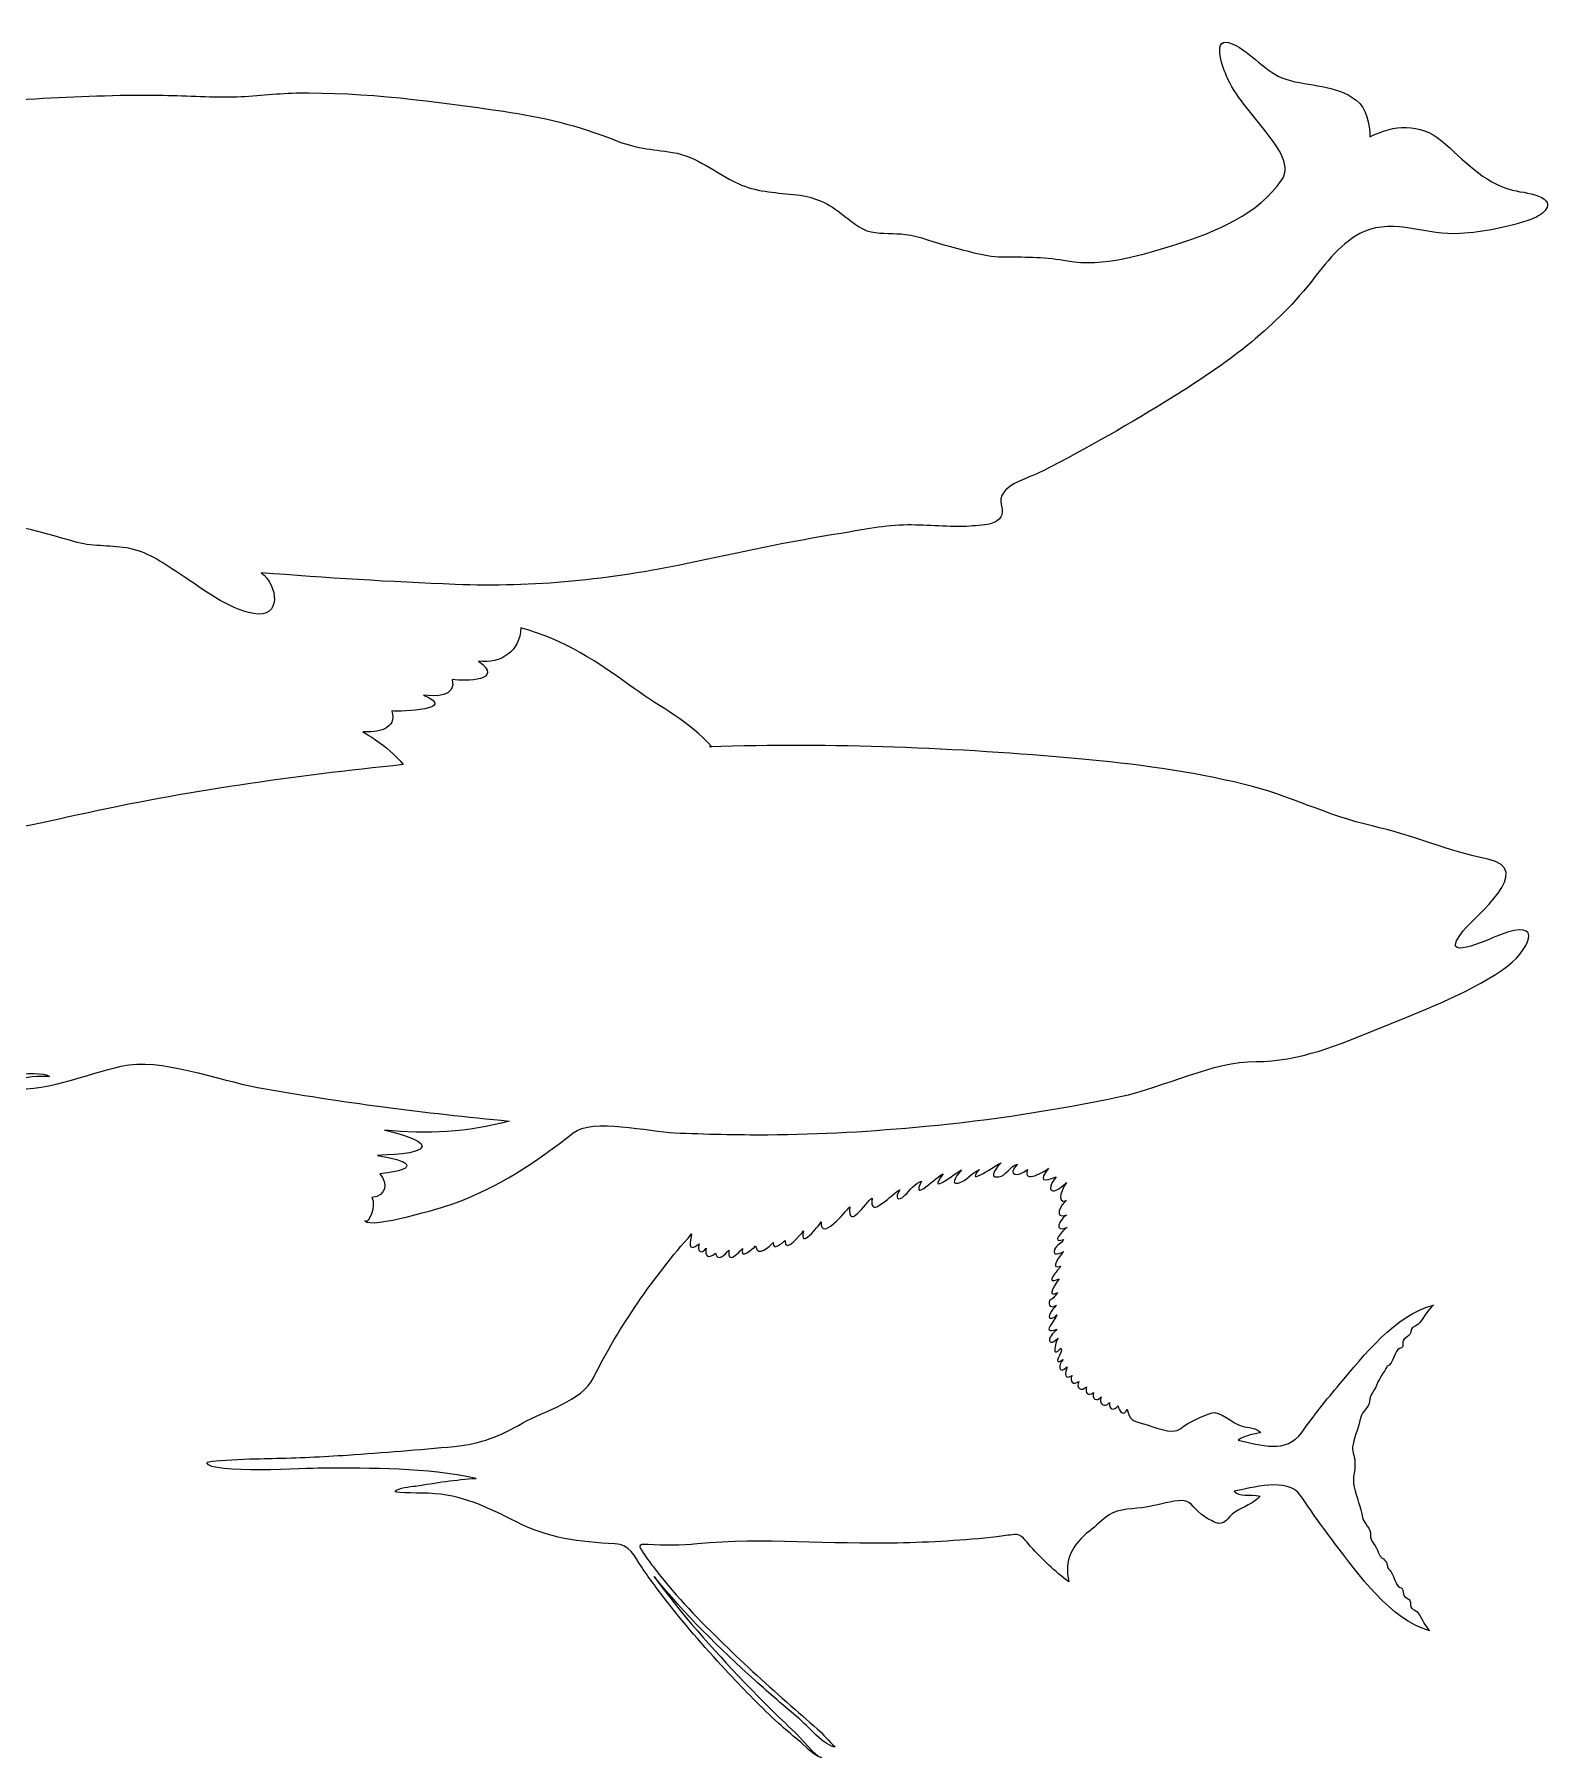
# Model space of a CAD drawing. Header units: centimetres. Extents: x -64 to 65, y -66 to 66.
# Drawn here: x 55.03 to 63.84, y -65.39 to -55.42 of the extents above; entities that cross this region are included whole.
import ezdxf

# ---------------------------------------------------------------- set-up
doc = ezdxf.new("R2010")
doc.units = ezdxf.units.CM
doc.header["$MEASUREMENT"] = 0
doc.layers.add('Layer 1', color=7, linetype='Continuous')

msp = doc.modelspace()

# ---------------------------------------------------------------- linework, layer by layer
at = {"layer": 'Layer 1'}
for points, knots in [([(62.75697, -56.01573), (62.75491, -55.94368), (62.73882, -55.851), (62.67778, -55.8047), (62.67778, -55.8047), (62.55292, -55.7094), (62.41113, -55.72837), (62.27019, -55.68252), (62.27019, -55.68252), (62.14777, -55.64267), (62.07612, -55.52874), (61.96026, -55.47818), (61.96026, -55.47818), (61.83667, -55.42405), (61.90422, -55.61076), (61.92515, -55.65942), (61.92515, -55.65942), (61.97849, -55.78399), (62.07173, -55.87469), (62.15092, -55.98168), (62.15092, -55.98168), (62.20757, -56.05828), (62.30951, -56.17094), (62.24593, -56.26658), (62.24593, -56.26658), (62.11785, -56.45906), (61.85858, -56.56794), (61.64548, -56.63451), (61.64548, -56.63451), (61.45329, -56.69446), (61.21048, -56.77164), (61.00707, -56.73317), (61.00707, -56.73317), (60.88798, -56.71073), (60.77278, -56.70949), (60.65184, -56.71063), (60.65184, -56.71063), (60.53217, -56.71179), (60.4389, -56.67729), (60.32405, -56.64885), (60.32405, -56.64885), (60.24079, -56.62819), (60.15482, -56.59051), (60.07058, -56.57974), (60.07058, -56.57974), (60.00502, -56.57143), (59.93768, -56.57913), (59.87278, -56.56558), (59.87278, -56.56558), (59.80613, -56.55161), (59.75208, -56.49808), (59.69913, -56.45858), (59.69913, -56.45858), (59.60433, -56.38786), (59.53646, -56.36066), (59.42108, -56.34888), (59.42108, -56.34888), (59.31027, -56.33758), (59.20574, -56.33319), (59.10321, -56.28639), (59.10321, -56.28639), (58.97359, -56.22728), (58.86829, -56.12775), (58.7234, -56.10605), (58.7234, -56.10605), (58.60124, -56.08779), (58.50496, -56.08171), (58.38762, -56.03427), (58.38762, -56.03427), (58.1773, -55.94939), (57.96945, -55.90042), (57.74563, -55.86814), (57.74563, -55.86814), (57.35354, -55.81147), (56.94429, -55.75551), (56.54688, -55.76228), (56.54688, -55.76228), (56.42533, -55.76445), (56.30489, -55.78297), (56.18345, -55.78474), (56.18345, -55.78474), (56.03941, -55.78672), (55.89511, -55.77707), (55.75112, -55.77524), (55.75112, -55.77524), (55.51495, -55.77222), (55.27614, -55.78267), (55.04045, -55.79545), (55.04045, -55.79545), (54.76954, -55.81013), (54.50755, -55.86715), (54.23535, -55.87363), (54.23535, -55.87363), (54.0086, -55.87964), (53.78003, -55.88675), (53.55426, -55.90914), (53.55426, -55.90914), (53.30957, -55.93359), (53.06097, -55.9556), (52.81507, -55.96097), (52.81507, -55.96097), (52.52408, -55.96727), (52.2182, -55.93988), (51.93104, -55.99293), (51.93104, -55.99293), (51.79441, -56.01822), (51.66836, -56.07019), (51.55536, -56.1516), (51.55536, -56.1516), (51.43251, -56.24), (51.39568, -56.34102), (51.37764, -56.49074), (51.37764, -56.49074), (51.35018, -56.71929), (51.38738, -56.98165), (51.46117, -57.20033), (51.46117, -57.20033), (51.53803, -57.42798), (51.64783, -57.65827), (51.79256, -57.85076), (51.79256, -57.85076), (51.92049, -58.02089), (52.11898, -58.05769), (52.32183, -58.06991), (52.32183, -58.06991), (52.41007, -58.0752), (52.49857, -58.07462), (52.58692, -58.07197), (52.58692, -58.07197), (52.65992, -58.06999), (52.74371, -58.0806), (52.81081, -58.04892), (52.81081, -58.04892), (52.98557, -57.96653), (53.21488, -57.98849), (53.40567, -57.98727), (53.40567, -57.98727), (53.66324, -57.98558), (53.93314, -57.96727), (54.18828, -58.0095), (54.18828, -58.0095), (54.23673, -58.01749), (54.16169, -58.05686), (54.14738, -58.06276), (54.14738, -58.06276), (54.12473, -58.07213), (54.09169, -58.08321), (54.06737, -58.07229), (54.06737, -58.07229), (54.06168, -58.06983), (54.04001, -58.0461), (54.03334, -58.04768), (54.03334, -58.04768), (54.01397, -58.05289), (54.01212, -58.07943), (53.98646, -58.08398), (53.98646, -58.08398), (53.97609, -58.08565), (53.94193, -58.0716), (53.93373, -58.07628), (53.93373, -58.07628), (53.91881, -58.0835), (53.92873, -58.10642), (53.90553, -58.10959), (53.90553, -58.10959), (53.87262, -58.11451), (53.84034, -58.12335), (53.80761, -58.12917), (53.80761, -58.12917), (53.74525, -58.14039), (53.68193, -58.13793), (53.62044, -58.15438), (53.62044, -58.15438), (53.57144, -58.16745), (53.56951, -58.18081), (53.53101, -58.1539), (53.53101, -58.1539), (53.5091, -58.13869), (53.50598, -58.15787), (53.49788, -58.17464), (53.49788, -58.17464), (53.48812, -58.1947), (53.46571, -58.17109), (53.45422, -58.16556), (53.45422, -58.16556), (53.43083, -58.1541), (53.43162, -58.17509), (53.41951, -58.18839), (53.41951, -58.18839), (53.38839, -58.22273), (53.36233, -58.17508), (53.3336, -58.17799), (53.3336, -58.17799), (53.32146, -58.17897), (53.31653, -58.20551), (53.30883, -58.20612), (53.30883, -58.20612), (53.29708, -58.20702), (53.27462, -58.19429), (53.26322, -58.19114), (53.26322, -58.19114), (53.22573, -58.18082), (53.21747, -58.2299), (53.1667, -58.21196), (53.1667, -58.21196), (53.14548, -58.20458), (53.13521, -58.21289), (53.11897, -58.22641), (53.11897, -58.22641), (53.1028, -58.23988), (53.09942, -58.21345), (53.07796, -58.21612), (53.07796, -58.21612), (53.06306, -58.21694), (53.06468, -58.24671), (53.05751, -58.2484), (53.05751, -58.2484), (53.04044, -58.25232), (53.01936, -58.22628), (53.00205, -58.24665), (53.00205, -58.24665), (52.95075, -58.30684), (52.94969, -58.40794), (53.04084, -58.42384), (53.04084, -58.42384), (53.13993, -58.44117), (53.24893, -58.42336), (53.3476, -58.41114), (53.3476, -58.41114), (53.43383, -58.40048), (53.52, -58.38741), (53.60549, -58.37127), (53.60549, -58.37127), (53.72532, -58.34852), (53.84933, -58.36034), (53.9704, -58.35111), (53.9704, -58.35111), (54.1718, -58.33574), (54.37127, -58.27779), (54.57172, -58.25134), (54.57172, -58.25134), (54.82482, -58.21782), (55.03987, -58.29595), (55.28162, -58.36112), (55.28162, -58.36112), (55.38068, -58.38832), (55.48358, -58.3749), (55.58602, -58.39663), (55.58602, -58.39663), (55.70241, -58.42142), (55.78573, -58.48595), (55.88291, -58.549), (55.88291, -58.549), (56.00766, -58.62988), (56.15096, -58.74519), (56.30048, -58.77247), (56.30048, -58.77247), (56.46717, -58.8029), (56.44171, -58.60718), (56.34575, -58.53622), (56.34575, -58.53622), (56.71897, -58.56773), (57.09373, -58.58879), (57.46793, -58.60419), (57.46793, -58.60419), (57.91873, -58.62261), (58.36688, -58.57665), (58.80828, -58.48317), (58.80828, -58.48317), (59.10424, -58.42054), (59.39944, -58.35617), (59.69831, -58.30868), (59.69831, -58.30868), (59.82393, -58.28876), (59.95546, -58.261), (60.08299, -58.26008), (60.08299, -58.26008), (60.20335, -58.25918), (60.32305, -58.27471), (60.44359, -58.26709), (60.44359, -58.26709), (60.52746, -58.2618), (60.65632, -58.26008), (60.62578, -58.14893), (60.62578, -58.14893), (60.59342, -58.03077), (60.7799, -57.99227), (60.86295, -57.94954), (60.86295, -57.94954), (61.12076, -57.81656), (61.3733, -57.67265), (61.61966, -57.51951), (61.61966, -57.51951), (61.91994, -57.33287), (62.19177, -57.13645), (62.41407, -56.85763), (62.41407, -56.85763), (62.50032, -56.74939), (62.5924, -56.62088), (62.72337, -56.56352), (62.72337, -56.56352), (62.89789, -56.48727), (63.0949, -56.58842), (63.2768, -56.57566), (63.2768, -56.57566), (63.41454, -56.56592), (63.55699, -56.53883), (63.68775, -56.49372), (63.68775, -56.49372), (63.73731, -56.4766), (63.83581, -56.41371), (63.75109, -56.36765), (63.75109, -56.36765), (63.69958, -56.33974), (63.63695, -56.33857), (63.58125, -56.32407), (63.58125, -56.32407), (63.40461, -56.27803), (63.30299, -56.1491), (63.16988, -56.03816), (63.16988, -56.03816), (63.04537, -55.93448), (62.89527, -55.94496), (62.75697, -56.01573)], [0, 0, 0, 0, 0.0121951, 0.0121951, 0.0121951, 0.0121951, 0.0243902, 0.0243902, 0.0243902, 0.0243902, 0.0365854, 0.0365854, 0.0365854, 0.0365854, 0.0487805, 0.0487805, 0.0487805, 0.0487805, 0.0609756, 0.0609756, 0.0609756, 0.0609756, 0.0731707, 0.0731707, 0.0731707, 0.0731707, 0.0853659, 0.0853659, 0.0853659, 0.0853659, 0.097561, 0.097561, 0.097561, 0.097561, 0.1097561, 0.1097561, 0.1097561, 0.1097561, 0.1219512, 0.1219512, 0.1219512, 0.1219512, 0.1341463, 0.1341463, 0.1341463, 0.1341463, 0.1463415, 0.1463415, 0.1463415, 0.1463415, 0.1585366, 0.1585366, 0.1585366, 0.1585366, 0.1707317, 0.1707317, 0.1707317, 0.1707317, 0.1829268, 0.1829268, 0.1829268, 0.1829268, 0.195122, 0.195122, 0.195122, 0.195122, 0.2073171, 0.2073171, 0.2073171, 0.2073171, 0.2195122, 0.2195122, 0.2195122, 0.2195122, 0.2317073, 0.2317073, 0.2317073, 0.2317073, 0.2439024, 0.2439024, 0.2439024, 0.2439024, 0.2560976, 0.2560976, 0.2560976, 0.2560976, 0.2682927, 0.2682927, 0.2682927, 0.2682927, 0.2804878, 0.2804878, 0.2804878, 0.2804878, 0.2926829, 0.2926829, 0.2926829, 0.2926829, 0.304878, 0.304878, 0.304878, 0.304878, 0.3170732, 0.3170732, 0.3170732, 0.3170732, 0.3292683, 0.3292683, 0.3292683, 0.3292683, 0.3414634, 0.3414634, 0.3414634, 0.3414634, 0.3536585, 0.3536585, 0.3536585, 0.3536585, 0.3658537, 0.3658537, 0.3658537, 0.3658537, 0.3780488, 0.3780488, 0.3780488, 0.3780488, 0.3902439, 0.3902439, 0.3902439, 0.3902439, 0.402439, 0.402439, 0.402439, 0.402439, 0.4146341, 0.4146341, 0.4146341, 0.4146341, 0.4268293, 0.4268293, 0.4268293, 0.4268293, 0.4390244, 0.4390244, 0.4390244, 0.4390244, 0.4512195, 0.4512195, 0.4512195, 0.4512195, 0.4634146, 0.4634146, 0.4634146, 0.4634146, 0.4756098, 0.4756098, 0.4756098, 0.4756098, 0.4878049, 0.4878049, 0.4878049, 0.4878049, 0.5, 0.5, 0.5, 0.5, 0.5121951, 0.5121951, 0.5121951, 0.5121951, 0.5243902, 0.5243902, 0.5243902, 0.5243902, 0.5365854, 0.5365854, 0.5365854, 0.5365854, 0.5487805, 0.5487805, 0.5487805, 0.5487805, 0.5609756, 0.5609756, 0.5609756, 0.5609756, 0.5731707, 0.5731707, 0.5731707, 0.5731707, 0.5853659, 0.5853659, 0.5853659, 0.5853659, 0.597561, 0.597561, 0.597561, 0.597561, 0.6097561, 0.6097561, 0.6097561, 0.6097561, 0.6219512, 0.6219512, 0.6219512, 0.6219512, 0.6341463, 0.6341463, 0.6341463, 0.6341463, 0.6463415, 0.6463415, 0.6463415, 0.6463415, 0.6585366, 0.6585366, 0.6585366, 0.6585366, 0.6707317, 0.6707317, 0.6707317, 0.6707317, 0.6829268, 0.6829268, 0.6829268, 0.6829268, 0.695122, 0.695122, 0.695122, 0.695122, 0.7073171, 0.7073171, 0.7073171, 0.7073171, 0.7195122, 0.7195122, 0.7195122, 0.7195122, 0.7317073, 0.7317073, 0.7317073, 0.7317073, 0.7439024, 0.7439024, 0.7439024, 0.7439024, 0.7560976, 0.7560976, 0.7560976, 0.7560976, 0.7682927, 0.7682927, 0.7682927, 0.7682927, 0.7804878, 0.7804878, 0.7804878, 0.7804878, 0.7926829, 0.7926829, 0.7926829, 0.7926829, 0.804878, 0.804878, 0.804878, 0.804878, 0.8170732, 0.8170732, 0.8170732, 0.8170732, 0.8292683, 0.8292683, 0.8292683, 0.8292683, 0.8414634, 0.8414634, 0.8414634, 0.8414634, 0.8536585, 0.8536585, 0.8536585, 0.8536585, 0.8658537, 0.8658537, 0.8658537, 0.8658537, 0.8780488, 0.8780488, 0.8780488, 0.8780488, 0.8902439, 0.8902439, 0.8902439, 0.8902439, 0.902439, 0.902439, 0.902439, 0.902439, 0.9146341, 0.9146341, 0.9146341, 0.9146341, 0.9268293, 0.9268293, 0.9268293, 0.9268293, 0.9390244, 0.9390244, 0.9390244, 0.9390244, 0.9512195, 0.9512195, 0.9512195, 0.9512195, 0.9634146, 0.9634146, 0.9634146, 0.9634146, 0.9756098, 0.9756098, 0.9756098, 0.9756098, 1, 1, 1, 1]), ([(51.18542, -61.44498), (51.28964, -61.36272), (51.37277, -61.24321), (51.45051, -61.13682), (51.45051, -61.13682), (51.54081, -61.0131), (51.63897, -60.92735), (51.74907, -60.82294), (51.74907, -60.82294), (51.84712, -60.72997), (51.87565, -60.64636), (51.99466, -60.57487), (51.99466, -60.57487), (52.14357, -60.48541), (52.06194, -60.36857), (51.95656, -60.27089), (51.95656, -60.27089), (51.92571, -60.24221), (51.89362, -60.06092), (51.86443, -60.0084), (51.86443, -60.0084), (51.82228, -59.93268), (51.76288, -59.90183), (51.70647, -59.84068), (51.70647, -59.84068), (51.65578, -59.78549), (51.64331, -59.71463), (51.60609, -59.65238), (51.60609, -59.65238), (51.47414, -59.43066), (51.15529, -59.24818), (51.1613, -58.96888), (51.1613, -58.96888), (52.01363, -59.22066), (52.60246, -60.12236), (53.53101, -60.15138), (53.53101, -60.15138), (54.13156, -60.17035), (54.70325, -60.06663), (55.28655, -59.93656), (55.28655, -59.93656), (55.90573, -59.79858), (56.53549, -59.71082), (57.16647, -59.64584), (57.16647, -59.64584), (57.07447, -59.5322), (56.93231, -59.45616), (56.93231, -59.45616), (56.93231, -59.45616), (57.01335, -59.46169), (57.13572, -59.44275), (57.10014, -59.33501), (57.10014, -59.33501), (57.15705, -59.34115), (57.49125, -59.32763), (57.28294, -59.24418), (57.28294, -59.24418), (57.34969, -59.25389), (57.47579, -59.25373), (57.45061, -59.15335), (57.45061, -59.15335), (57.52731, -59.16745), (57.75509, -59.15922), (57.60285, -59.0473), (57.60285, -59.0473), (57.73363, -59.06389), (57.84172, -58.99039), (57.84688, -58.85521), (57.84688, -58.85521), (58.09532, -58.9212), (58.29741, -59.05635), (58.5022, -59.2057), (58.5022, -59.2057), (58.65148, -59.31447), (58.82833, -59.39956), (58.94988, -59.54159), (58.94988, -59.54159), (58.94988, -59.54159), (58.93792, -59.54339), (58.93792, -59.54339), (58.93792, -59.54339), (59.64952, -59.52021), (60.36418, -59.5481), (61.07313, -59.61205), (61.07313, -59.61205), (61.39513, -59.6411), (61.7162, -59.68455), (62.03074, -59.76011), (62.03074, -59.76011), (62.28569, -59.82118), (62.51498, -59.94304), (62.77044, -60.00048), (62.77044, -60.00048), (62.99838, -60.0517), (63.20957, -60.14613), (63.43785, -60.19328), (63.43785, -60.19328), (63.71714, -60.25088), (63.36869, -60.51827), (63.29632, -60.60656), (63.29632, -60.60656), (63.13786, -60.80005), (63.43546, -60.65964), (63.50579, -60.63138), (63.50579, -60.63138), (63.77315, -60.52462), (63.68253, -60.72322), (63.52275, -60.8323), (63.52275, -60.8323), (63.30722, -60.97967), (63.05079, -61.07098), (62.81136, -61.17052), (62.81136, -61.17052), (62.58863, -61.26299), (62.34172, -61.36441), (62.09706, -61.36269), (62.09706, -61.36269), (61.85063, -61.36086), (61.56591, -61.51197), (61.31283, -61.56547), (61.31283, -61.56547), (60.94072, -61.64405), (60.56575, -61.70128), (60.18719, -61.73718), (60.18719, -61.73718), (59.88371, -61.76586), (59.57894, -61.78404), (59.27414, -61.7857), (59.27414, -61.7857), (59.09417, -61.78665), (58.91441, -61.78231), (58.73465, -61.77461), (58.73465, -61.77461), (58.59095, -61.76855), (58.25999, -61.68748), (58.14921, -61.77514), (58.14921, -61.77514), (57.93397, -61.94564), (57.71278, -62.0932), (57.45261, -62.18601), (57.45261, -62.18601), (57.39636, -62.2058), (56.97961, -62.33187), (56.94472, -62.28401), (56.94472, -62.28401), (56.96623, -62.31354), (57.01237, -62.19101), (56.986, -62.14905), (56.986, -62.14905), (57.06794, -62.14032), (57.08003, -62.06883), (57.03198, -62.01226), (57.03198, -62.01226), (57.28344, -61.98509), (57.19348, -61.93132), (57.01722, -61.90587), (57.01722, -61.90587), (57.06487, -61.90251), (57.26564, -61.89965), (57.27635, -61.85486), (57.27635, -61.85486), (57.28677, -61.8112), (57.08905, -61.76689), (57.0582, -61.75882), (57.0582, -61.75882), (57.3059, -61.7847), (57.53927, -61.77208), (57.77943, -61.70659), (57.77943, -61.70659), (57.29183, -61.6601), (56.80674, -61.59904), (56.32467, -61.51204), (56.32467, -61.51204), (56.09372, -61.47026), (55.76338, -61.33749), (55.5356, -61.38935), (55.5356, -61.38935), (55.34314, -61.4333), (55.06816, -61.55085), (54.86808, -61.51455), (54.86808, -61.51455), (54.83017, -61.47648), (54.99, -61.44372), (55.12176, -61.44944), (55.12176, -61.44944), (55.06114, -61.39853), (54.72102, -61.47865), (54.5945, -61.44288), (54.5945, -61.44288), (54.56008, -61.40846), (54.87848, -61.41317), (54.87848, -61.34742), (54.87848, -61.34742), (54.80265, -61.342), (54.51293, -61.43317), (54.43607, -61.3892), (54.43607, -61.3892), (54.4208, -61.33295), (54.6089, -61.31416), (54.60289, -61.27506), (54.60289, -61.27506), (54.5994, -61.25104), (54.2583, -61.32541), (54.21281, -61.26972), (54.21281, -61.26972), (54.21215, -61.24787), (54.40783, -61.19164), (54.36423, -61.17989), (54.36423, -61.17989), (54.35097, -61.18389), (54.10605, -61.24638), (54.10806, -61.19815), (54.10806, -61.19815), (54.10909, -61.17481), (54.32071, -61.10719), (54.34976, -61.06604), (54.34976, -61.06604), (53.79424, -60.94319), (53.20956, -60.77719), (52.67164, -61.03535), (52.67164, -61.03535), (52.14856, -61.28615), (51.62659, -61.70726), (51.02, -61.70578), (51.02, -61.70578), (51.04011, -61.6073), (51.12197, -61.49504), (51.18542, -61.44498)], [0, 0, 0, 0, 0.0172414, 0.0172414, 0.0172414, 0.0172414, 0.0344828, 0.0344828, 0.0344828, 0.0344828, 0.0517241, 0.0517241, 0.0517241, 0.0517241, 0.0689655, 0.0689655, 0.0689655, 0.0689655, 0.0862069, 0.0862069, 0.0862069, 0.0862069, 0.1034483, 0.1034483, 0.1034483, 0.1034483, 0.1206897, 0.1206897, 0.1206897, 0.1206897, 0.137931, 0.137931, 0.137931, 0.137931, 0.1551724, 0.1551724, 0.1551724, 0.1551724, 0.1724138, 0.1724138, 0.1724138, 0.1724138, 0.1896552, 0.1896552, 0.1896552, 0.1896552, 0.2068966, 0.2068966, 0.2068966, 0.2068966, 0.2241379, 0.2241379, 0.2241379, 0.2241379, 0.2413793, 0.2413793, 0.2413793, 0.2413793, 0.2586207, 0.2586207, 0.2586207, 0.2586207, 0.2758621, 0.2758621, 0.2758621, 0.2758621, 0.2931034, 0.2931034, 0.2931034, 0.2931034, 0.3103448, 0.3103448, 0.3103448, 0.3103448, 0.3275862, 0.3275862, 0.3275862, 0.3275862, 0.3448276, 0.3448276, 0.3448276, 0.3448276, 0.362069, 0.362069, 0.362069, 0.362069, 0.3793103, 0.3793103, 0.3793103, 0.3793103, 0.3965517, 0.3965517, 0.3965517, 0.3965517, 0.4137931, 0.4137931, 0.4137931, 0.4137931, 0.4310345, 0.4310345, 0.4310345, 0.4310345, 0.4482759, 0.4482759, 0.4482759, 0.4482759, 0.4655172, 0.4655172, 0.4655172, 0.4655172, 0.4827586, 0.4827586, 0.4827586, 0.4827586, 0.5, 0.5, 0.5, 0.5, 0.5172414, 0.5172414, 0.5172414, 0.5172414, 0.5344828, 0.5344828, 0.5344828, 0.5344828, 0.5517241, 0.5517241, 0.5517241, 0.5517241, 0.5689655, 0.5689655, 0.5689655, 0.5689655, 0.5862069, 0.5862069, 0.5862069, 0.5862069, 0.6034483, 0.6034483, 0.6034483, 0.6034483, 0.6206897, 0.6206897, 0.6206897, 0.6206897, 0.637931, 0.637931, 0.637931, 0.637931, 0.6551724, 0.6551724, 0.6551724, 0.6551724, 0.6724138, 0.6724138, 0.6724138, 0.6724138, 0.6896552, 0.6896552, 0.6896552, 0.6896552, 0.7068966, 0.7068966, 0.7068966, 0.7068966, 0.7241379, 0.7241379, 0.7241379, 0.7241379, 0.7413793, 0.7413793, 0.7413793, 0.7413793, 0.7586207, 0.7586207, 0.7586207, 0.7586207, 0.7758621, 0.7758621, 0.7758621, 0.7758621, 0.7931034, 0.7931034, 0.7931034, 0.7931034, 0.8103448, 0.8103448, 0.8103448, 0.8103448, 0.8275862, 0.8275862, 0.8275862, 0.8275862, 0.8448276, 0.8448276, 0.8448276, 0.8448276, 0.862069, 0.862069, 0.862069, 0.862069, 0.8793103, 0.8793103, 0.8793103, 0.8793103, 0.8965517, 0.8965517, 0.8965517, 0.8965517, 0.9137931, 0.9137931, 0.9137931, 0.9137931, 0.9310345, 0.9310345, 0.9310345, 0.9310345, 0.9482759, 0.9482759, 0.9482759, 0.9482759, 0.9655172, 0.9655172, 0.9655172, 0.9655172, 1, 1, 1, 1]), ([(61.44649, -63.45772), (61.38495, -63.44198), (61.36701, -63.43478), (61.35362, -63.37287), (61.35362, -63.37287), (61.33372, -63.41896), (61.30594, -63.38475), (61.3007, -63.35281), (61.3007, -63.35281), (61.2744, -63.38408), (61.24667, -63.37813), (61.25001, -63.334), (61.25001, -63.334), (61.21958, -63.37181), (61.18603, -63.33911), (61.20204, -63.30056), (61.20204, -63.30056), (61.17907, -63.334), (61.14568, -63.31228), (61.15849, -63.27651), (61.15849, -63.27651), (61.12566, -63.29995), (61.10721, -63.27918), (61.11766, -63.24299), (61.11766, -63.24299), (61.088, -63.27387), (61.05569, -63.25191), (61.07321, -63.21219), (61.07321, -63.21219), (61.04035, -63.23804), (61.01855, -63.21198), (61.03413, -63.17734), (61.03413, -63.17734), (60.98494, -63.20806), (60.99505, -63.16199), (61.00638, -63.12794), (61.00638, -63.12794), (60.9551, -63.17734), (60.95071, -63.11603), (60.98365, -63.085), (60.98365, -63.085), (60.90618, -63.13101), (60.98886, -63.04161), (60.96989, -63.02068), (60.96989, -63.02068), (60.91337, -63.08471), (60.93687, -62.99012), (60.95309, -62.96165), (60.95309, -62.96165), (60.94782, -62.96845), (60.91137, -63.00427), (60.90435, -62.9752), (60.90435, -62.9752), (60.89882, -62.95144), (60.93634, -62.92503), (60.94713, -62.90948), (60.94713, -62.90948), (60.8463, -62.94713), (60.93964, -62.85773), (60.94665, -62.82767), (60.94665, -62.82767), (60.93556, -62.84145), (60.92181, -62.84786), (60.90522, -62.84683), (60.90522, -62.84683), (60.88837, -62.83122), (60.93649, -62.78129), (60.94335, -62.77142), (60.94335, -62.77142), (60.91237, -62.79187), (60.89313, -62.7752), (60.90551, -62.74197), (60.90551, -62.74197), (60.92734, -62.7352), (60.93819, -62.71395), (60.95181, -62.69778), (60.95181, -62.69778), (60.87167, -62.74022), (60.95229, -62.62864), (60.95903, -62.6187), (60.95903, -62.6187), (60.86391, -62.66132), (60.95646, -62.56552), (60.96874, -62.54626), (60.96874, -62.54626), (60.89439, -62.57097), (60.97102, -62.47628), (60.98594, -62.46191), (60.98594, -62.46191), (60.96887, -62.47006), (60.91837, -62.49308), (60.93329, -62.44987), (60.93329, -62.44987), (60.94337, -62.42079), (60.978, -62.41598), (60.98536, -62.39081), (60.98536, -62.39081), (60.90654, -62.42185), (60.98089, -62.33691), (61.00507, -62.32244), (61.00507, -62.32244), (60.92347, -62.35686), (60.96279, -62.27386), (61.00182, -62.25013), (61.00182, -62.25013), (60.92252, -62.27712), (60.9707, -62.18806), (61.0023, -62.16565), (61.0023, -62.16565), (60.93322, -62.19097), (60.98444, -62.08085), (61.00259, -62.0627), (61.00259, -62.0627), (60.98724, -62.07527), (60.94266, -62.11427), (60.92396, -62.11104), (60.92396, -62.11104), (60.88644, -62.10448), (60.93481, -62.0364), (60.94211, -62.02918), (60.94211, -62.02918), (60.86702, -62.06183), (60.83943, -62.05432), (60.8989, -61.97962), (60.8989, -61.97962), (60.87705, -61.9974), (60.74893, -62.07503), (60.77632, -61.98631), (60.77632, -61.98631), (60.72862, -62.0302), (60.6512, -62.02878), (60.71798, -61.95551), (60.71798, -61.95551), (60.67422, -61.96771), (60.65422, -62.0233), (60.61008, -62.02954), (60.61008, -62.02954), (60.54068, -62.03933), (60.60802, -61.96175), (60.62474, -61.94752), (60.62474, -61.94752), (60.60802, -61.95189), (60.4027, -62.09587), (60.49848, -61.9879), (60.49848, -61.9879), (60.45239, -62.0052), (60.42368, -62.05341), (60.37775, -62.06524), (60.37775, -62.06524), (60.31679, -62.08098), (60.38476, -61.99904), (60.39431, -61.98923), (60.39431, -61.98923), (60.35391, -62.0105), (60.19201, -62.14454), (60.28813, -62.01214), (60.28813, -62.01214), (60.25778, -62.02071), (60.0962, -62.18989), (60.16412, -62.05371), (60.16412, -62.05371), (60.12594, -62.06638), (60.09567, -62.10906), (60.06818, -62.13623), (60.06818, -62.13623), (60.0281, -62.17602), (60.00505, -62.15192), (60.03881, -62.10477), (60.03881, -62.10477), (59.99701, -62.11855), (59.85768, -62.28725), (59.87773, -62.15311), (59.87773, -62.15311), (59.83661, -62.17856), (59.73991, -62.34501), (59.7484, -62.20283), (59.7484, -62.20283), (59.72784, -62.22738), (59.57782, -62.40868), (59.58322, -62.28996), (59.58322, -62.28996), (59.56684, -62.31528), (59.45593, -62.45681), (59.48133, -62.34237), (59.48133, -62.34237), (59.46889, -62.35766), (59.37089, -62.48149), (59.37439, -62.39743), (59.37439, -62.39743), (59.36047, -62.41069), (59.30049, -62.46461), (59.30674, -62.40812), (59.30674, -62.40812), (59.28544, -62.43312), (59.21506, -62.49908), (59.20432, -62.42839), (59.20432, -62.42839), (59.18773, -62.44617), (59.11259, -62.51507), (59.12857, -62.44315), (59.12857, -62.44315), (59.1006, -62.47516), (59.03917, -62.53845), (59.04972, -62.45392), (59.04972, -62.45392), (59.02879, -62.47728), (58.98344, -62.52443), (58.9723, -62.47019), (58.9723, -62.47019), (58.92552, -62.5071), (58.91153, -62.48932), (58.91862, -62.44119), (58.91862, -62.44119), (58.89036, -62.48313), (58.86136, -62.45556), (58.87779, -62.41693), (58.87779, -62.41693), (58.80315, -62.47302), (58.82966, -62.40135), (58.83437, -62.35986), (58.83437, -62.35986), (58.61212, -62.60939), (58.4163, -62.89255), (58.26623, -63.19108), (58.26623, -63.19108), (58.19651, -63.32951), (57.9844, -63.37936), (57.85822, -63.45228), (57.85822, -63.45228), (57.72532, -63.52917), (57.61737, -63.57264), (57.4623, -63.58785), (57.4623, -63.58785), (57.25741, -63.60788), (57.05063, -63.62362), (56.84519, -63.63802), (56.84519, -63.63802), (56.69993, -63.64818), (56.55425, -63.654), (56.4086, -63.65744), (56.4086, -63.65744), (56.38428, -63.65802), (56.02614, -63.66437), (56.0307, -63.68329), (56.0307, -63.68329), (56.0462, -63.74933), (56.62437, -63.71361), (56.69163, -63.71393), (56.69163, -63.71393), (56.98762, -63.71512), (57.29745, -63.70882), (57.58801, -63.77312), (57.58801, -63.77312), (57.47104, -63.77944), (57.35364, -63.79918), (57.23802, -63.81725), (57.23802, -63.81725), (57.20868, -63.82193), (57.13494, -63.82418), (57.12036, -63.85098), (57.12036, -63.85098), (57.117, -63.85714), (57.29668, -63.85834), (57.31343, -63.85913), (57.31343, -63.85913), (57.50676, -63.86741), (57.6531, -63.9394), (57.82093, -64.0251), (57.82093, -64.0251), (58.00339, -64.11821), (58.18836, -64.14228), (58.39008, -64.15088), (58.39008, -64.15088), (58.47882, -64.15474), (58.50054, -64.22017), (58.54595, -64.2869), (58.54595, -64.2869), (58.59318, -64.35601), (58.64321, -64.42329), (58.69478, -64.4892), (58.69478, -64.4892), (58.80702, -64.63229), (58.92677, -64.76953), (59.05094, -64.90221), (59.05094, -64.90221), (59.14344, -65.00108), (59.23819, -65.09816), (59.33791, -65.18976), (59.33791, -65.18976), (59.3745, -65.22342), (59.41234, -65.25514), (59.45134, -65.28602), (59.45134, -65.28602), (59.47997, -65.30862), (59.54609, -65.38318), (59.58546, -65.38709), (59.58546, -65.38709), (59.55278, -65.38376), (59.45825, -65.26509), (59.43293, -65.24189), (59.43293, -65.24189), (59.33181, -65.1491), (59.23497, -65.05165), (59.14027, -64.95225), (59.14027, -64.95225), (58.95596, -64.75876), (58.77274, -64.55818), (58.61827, -64.33963), (58.61827, -64.33963), (58.7929, -64.55828), (58.99475, -64.75521), (59.20236, -64.9423), (59.20236, -64.9423), (59.28597, -65.01776), (59.37114, -65.09142), (59.45744, -65.16386), (59.45744, -65.16386), (59.49393, -65.19445), (59.61275, -65.32933), (59.66482, -65.32528), (59.66482, -65.32528), (59.659, -65.32573), (59.59198, -65.24987), (59.58452, -65.2431), (59.58452, -65.2431), (59.5266, -65.19024), (59.46704, -65.13901), (59.40815, -65.08721), (59.40815, -65.08721), (59.27612, -64.97106), (59.14558, -64.85313), (59.01945, -64.73053), (59.01945, -64.73053), (58.88224, -64.59723), (58.74817, -64.45894), (58.63072, -64.30775), (58.63072, -64.30775), (58.60757, -64.2779), (58.58513, -64.24758), (58.56389, -64.21647), (58.56389, -64.21647), (58.53235, -64.17054), (58.5124, -64.15032), (58.58233, -64.15509), (58.58233, -64.15509), (58.67708, -64.16149), (58.77198, -64.16091), (58.86649, -64.15184), (58.86649, -64.15184), (59.25127, -64.11496), (59.63696, -64.15636), (60.02399, -64.14702), (60.02399, -64.14702), (60.21637, -64.14234), (60.40901, -64.13286), (60.60012, -64.11027), (60.60012, -64.11027), (60.63385, -64.10638), (60.66756, -64.10183), (60.70111, -64.0967), (60.70111, -64.0967), (60.74141, -64.09054), (60.76739, -64.138), (60.7939, -64.16629), (60.7939, -64.16629), (60.86253, -64.23971), (60.93347, -64.31234), (61.01562, -64.37079), (61.01562, -64.37079), (60.98556, -64.24839), (61.03755, -64.15066), (61.13434, -64.07819), (61.13434, -64.07819), (61.17376, -64.04861), (61.20948, -64.0104), (61.24954, -63.98283), (61.24954, -63.98283), (61.301, -63.94759), (61.40064, -63.94939), (61.46081, -63.93944), (61.46081, -63.93944), (61.52323, -63.9292), (61.58434, -63.90983), (61.64713, -63.90224), (61.64713, -63.90224), (61.72225, -63.89303), (61.72894, -63.93928), (61.78067, -63.98011), (61.78067, -63.98011), (61.80538, -63.99953), (61.83327, -64.01461), (61.86176, -64.02742), (61.86176, -64.02742), (61.91513, -64.05118), (61.93232, -63.99879), (61.97603, -63.96866), (61.97603, -63.96866), (62.02225, -63.93688), (62.0844, -63.91942), (62.12197, -63.87632), (62.12197, -63.87632), (62.05659, -63.86066), (62.00145, -63.88235), (61.97211, -63.84748), (61.97211, -63.84748), (62.06993, -63.82938), (62.28284, -63.76366), (62.35404, -63.86986), (62.35404, -63.86986), (62.41751, -63.96408), (62.48345, -64.05679), (62.5525, -64.14701), (62.5525, -64.14701), (62.68924, -64.32576), (62.87294, -64.5891), (63.10191, -64.65448), (63.10191, -64.65448), (63.07487, -64.62376), (63.05839, -64.58778), (63.0373, -64.55328), (63.0373, -64.55328), (63.02915, -64.54002), (62.99486, -64.52677), (62.99293, -64.51608), (62.99293, -64.51608), (62.98843, -64.49055), (62.9979, -64.47563), (62.96861, -64.46441), (62.96861, -64.46441), (62.93358, -64.45086), (62.96446, -64.40975), (62.92681, -64.40102), (62.92681, -64.40102), (62.90718, -64.3965), (62.89096, -64.32125), (62.87093, -64.30312), (62.87093, -64.30312), (62.85, -64.28396), (62.8649, -64.27502), (62.84669, -64.25184), (62.84669, -64.25184), (62.83148, -64.23255), (62.81036, -64.22483), (62.80441, -64.1989), (62.80441, -64.1989), (62.79825, -64.17239), (62.75456, -64.12765), (62.75922, -64.10325), (62.75922, -64.10325), (62.76729, -64.06121), (62.71945, -64.03501), (62.71366, -63.99871), (62.71366, -63.99871), (62.70419, -63.94243), (62.67887, -63.88137), (62.6649, -63.82173), (62.6649, -63.82173), (62.65265, -63.76902), (62.67329, -63.73175), (62.67011, -63.67968), (62.67011, -63.67968), (62.66749, -63.63589), (62.64979, -63.61827), (62.65905, -63.57562), (62.65905, -63.57562), (62.67104, -63.52064), (62.6936, -63.46957), (62.70331, -63.41888), (62.70331, -63.41888), (62.70903, -63.38824), (62.75382, -63.36276), (62.75382, -63.32826), (62.75382, -63.32826), (62.75382, -63.28624), (62.78964, -63.26182), (62.79957, -63.22118), (62.79957, -63.22118), (62.80185, -63.21205), (62.85915, -63.12424), (62.85651, -63.12506), (62.85651, -63.12506), (62.89125, -63.11334), (62.90279, -63.02767), (62.92747, -63.02264), (62.92747, -63.02264), (62.96401, -63.01513), (62.93697, -62.98351), (62.95263, -62.96917), (62.95263, -62.96917), (62.9856, -62.93914), (62.98763, -62.95517), (62.99692, -62.90937), (62.99692, -62.90937), (62.99877, -62.90003), (63.03526, -62.8846), (63.04343, -62.87429), (63.04343, -62.87429), (63.07063, -62.84011), (63.09106, -62.79896), (63.12495, -62.77057), (63.12495, -62.77057), (62.9049, -62.82682), (62.71987, -63.06407), (62.58073, -63.2287), (62.58073, -63.2287), (62.50466, -63.31861), (62.4319, -63.41155), (62.36255, -63.50691), (62.36255, -63.50691), (62.27058, -63.63328), (62.12779, -63.57975), (61.99502, -63.55144), (61.99502, -63.55144), (62.0296, -63.52757), (62.06077, -63.52207), (62.12644, -63.50813), (62.12644, -63.50813), (62.10276, -63.48096), (62.05069, -63.47942), (62.01844, -63.47109), (62.01844, -63.47109), (61.96468, -63.45715), (61.88289, -63.37793), (61.84358, -63.39322), (61.84358, -63.39322), (61.7822, -63.41709), (61.71526, -63.44352), (61.66308, -63.48474), (61.66308, -63.48474), (61.61225, -63.52484), (61.49914, -63.47042), (61.44649, -63.45772)], [0, 0, 0, 0, 0.0074627, 0.0074627, 0.0074627, 0.0074627, 0.0149254, 0.0149254, 0.0149254, 0.0149254, 0.0223881, 0.0223881, 0.0223881, 0.0223881, 0.0298507, 0.0298507, 0.0298507, 0.0298507, 0.0373134, 0.0373134, 0.0373134, 0.0373134, 0.0447761, 0.0447761, 0.0447761, 0.0447761, 0.0522388, 0.0522388, 0.0522388, 0.0522388, 0.0597015, 0.0597015, 0.0597015, 0.0597015, 0.0671642, 0.0671642, 0.0671642, 0.0671642, 0.0746269, 0.0746269, 0.0746269, 0.0746269, 0.0820896, 0.0820896, 0.0820896, 0.0820896, 0.0895522, 0.0895522, 0.0895522, 0.0895522, 0.0970149, 0.0970149, 0.0970149, 0.0970149, 0.1044776, 0.1044776, 0.1044776, 0.1044776, 0.1119403, 0.1119403, 0.1119403, 0.1119403, 0.119403, 0.119403, 0.119403, 0.119403, 0.1268657, 0.1268657, 0.1268657, 0.1268657, 0.1343284, 0.1343284, 0.1343284, 0.1343284, 0.141791, 0.141791, 0.141791, 0.141791, 0.1492537, 0.1492537, 0.1492537, 0.1492537, 0.1567164, 0.1567164, 0.1567164, 0.1567164, 0.1641791, 0.1641791, 0.1641791, 0.1641791, 0.1716418, 0.1716418, 0.1716418, 0.1716418, 0.1791045, 0.1791045, 0.1791045, 0.1791045, 0.1865672, 0.1865672, 0.1865672, 0.1865672, 0.1940299, 0.1940299, 0.1940299, 0.1940299, 0.2014925, 0.2014925, 0.2014925, 0.2014925, 0.2089552, 0.2089552, 0.2089552, 0.2089552, 0.2164179, 0.2164179, 0.2164179, 0.2164179, 0.2238806, 0.2238806, 0.2238806, 0.2238806, 0.2313433, 0.2313433, 0.2313433, 0.2313433, 0.238806, 0.238806, 0.238806, 0.238806, 0.2462687, 0.2462687, 0.2462687, 0.2462687, 0.2537313, 0.2537313, 0.2537313, 0.2537313, 0.261194, 0.261194, 0.261194, 0.261194, 0.2686567, 0.2686567, 0.2686567, 0.2686567, 0.2761194, 0.2761194, 0.2761194, 0.2761194, 0.2835821, 0.2835821, 0.2835821, 0.2835821, 0.2910448, 0.2910448, 0.2910448, 0.2910448, 0.2985075, 0.2985075, 0.2985075, 0.2985075, 0.3059701, 0.3059701, 0.3059701, 0.3059701, 0.3134328, 0.3134328, 0.3134328, 0.3134328, 0.3208955, 0.3208955, 0.3208955, 0.3208955, 0.3283582, 0.3283582, 0.3283582, 0.3283582, 0.3358209, 0.3358209, 0.3358209, 0.3358209, 0.3432836, 0.3432836, 0.3432836, 0.3432836, 0.3507463, 0.3507463, 0.3507463, 0.3507463, 0.358209, 0.358209, 0.358209, 0.358209, 0.3656716, 0.3656716, 0.3656716, 0.3656716, 0.3731343, 0.3731343, 0.3731343, 0.3731343, 0.380597, 0.380597, 0.380597, 0.380597, 0.3880597, 0.3880597, 0.3880597, 0.3880597, 0.3955224, 0.3955224, 0.3955224, 0.3955224, 0.4029851, 0.4029851, 0.4029851, 0.4029851, 0.4104478, 0.4104478, 0.4104478, 0.4104478, 0.4179104, 0.4179104, 0.4179104, 0.4179104, 0.4253731, 0.4253731, 0.4253731, 0.4253731, 0.4328358, 0.4328358, 0.4328358, 0.4328358, 0.4402985, 0.4402985, 0.4402985, 0.4402985, 0.4477612, 0.4477612, 0.4477612, 0.4477612, 0.4552239, 0.4552239, 0.4552239, 0.4552239, 0.4626866, 0.4626866, 0.4626866, 0.4626866, 0.4701493, 0.4701493, 0.4701493, 0.4701493, 0.4776119, 0.4776119, 0.4776119, 0.4776119, 0.4850746, 0.4850746, 0.4850746, 0.4850746, 0.4925373, 0.4925373, 0.4925373, 0.4925373, 0.5, 0.5, 0.5, 0.5, 0.5074627, 0.5074627, 0.5074627, 0.5074627, 0.5149254, 0.5149254, 0.5149254, 0.5149254, 0.5223881, 0.5223881, 0.5223881, 0.5223881, 0.5298507, 0.5298507, 0.5298507, 0.5298507, 0.5373134, 0.5373134, 0.5373134, 0.5373134, 0.5447761, 0.5447761, 0.5447761, 0.5447761, 0.5522388, 0.5522388, 0.5522388, 0.5522388, 0.5597015, 0.5597015, 0.5597015, 0.5597015, 0.5671642, 0.5671642, 0.5671642, 0.5671642, 0.5746269, 0.5746269, 0.5746269, 0.5746269, 0.5820896, 0.5820896, 0.5820896, 0.5820896, 0.5895522, 0.5895522, 0.5895522, 0.5895522, 0.5970149, 0.5970149, 0.5970149, 0.5970149, 0.6044776, 0.6044776, 0.6044776, 0.6044776, 0.6119403, 0.6119403, 0.6119403, 0.6119403, 0.619403, 0.619403, 0.619403, 0.619403, 0.6268657, 0.6268657, 0.6268657, 0.6268657, 0.6343284, 0.6343284, 0.6343284, 0.6343284, 0.641791, 0.641791, 0.641791, 0.641791, 0.6492537, 0.6492537, 0.6492537, 0.6492537, 0.6567164, 0.6567164, 0.6567164, 0.6567164, 0.6641791, 0.6641791, 0.6641791, 0.6641791, 0.6716418, 0.6716418, 0.6716418, 0.6716418, 0.6791045, 0.6791045, 0.6791045, 0.6791045, 0.6865672, 0.6865672, 0.6865672, 0.6865672, 0.6940299, 0.6940299, 0.6940299, 0.6940299, 0.7014925, 0.7014925, 0.7014925, 0.7014925, 0.7089552, 0.7089552, 0.7089552, 0.7089552, 0.7164179, 0.7164179, 0.7164179, 0.7164179, 0.7238806, 0.7238806, 0.7238806, 0.7238806, 0.7313433, 0.7313433, 0.7313433, 0.7313433, 0.738806, 0.738806, 0.738806, 0.738806, 0.7462687, 0.7462687, 0.7462687, 0.7462687, 0.7537313, 0.7537313, 0.7537313, 0.7537313, 0.761194, 0.761194, 0.761194, 0.761194, 0.7686567, 0.7686567, 0.7686567, 0.7686567, 0.7761194, 0.7761194, 0.7761194, 0.7761194, 0.7835821, 0.7835821, 0.7835821, 0.7835821, 0.7910448, 0.7910448, 0.7910448, 0.7910448, 0.7985075, 0.7985075, 0.7985075, 0.7985075, 0.8059701, 0.8059701, 0.8059701, 0.8059701, 0.8134328, 0.8134328, 0.8134328, 0.8134328, 0.8208955, 0.8208955, 0.8208955, 0.8208955, 0.8283582, 0.8283582, 0.8283582, 0.8283582, 0.8358209, 0.8358209, 0.8358209, 0.8358209, 0.8432836, 0.8432836, 0.8432836, 0.8432836, 0.8507463, 0.8507463, 0.8507463, 0.8507463, 0.858209, 0.858209, 0.858209, 0.858209, 0.8656716, 0.8656716, 0.8656716, 0.8656716, 0.8731343, 0.8731343, 0.8731343, 0.8731343, 0.880597, 0.880597, 0.880597, 0.880597, 0.8880597, 0.8880597, 0.8880597, 0.8880597, 0.8955224, 0.8955224, 0.8955224, 0.8955224, 0.9029851, 0.9029851, 0.9029851, 0.9029851, 0.9104478, 0.9104478, 0.9104478, 0.9104478, 0.9179104, 0.9179104, 0.9179104, 0.9179104, 0.9253731, 0.9253731, 0.9253731, 0.9253731, 0.9328358, 0.9328358, 0.9328358, 0.9328358, 0.9402985, 0.9402985, 0.9402985, 0.9402985, 0.9477612, 0.9477612, 0.9477612, 0.9477612, 0.9552239, 0.9552239, 0.9552239, 0.9552239, 0.9626866, 0.9626866, 0.9626866, 0.9626866, 0.9701493, 0.9701493, 0.9701493, 0.9701493, 0.9776119, 0.9776119, 0.9776119, 0.9776119, 0.9850746, 0.9850746, 0.9850746, 0.9850746, 1, 1, 1, 1])]:
    msp.add_open_spline(points, degree=3, knots=knots, dxfattribs=at)

doc.saveas('drawing.dxf')
